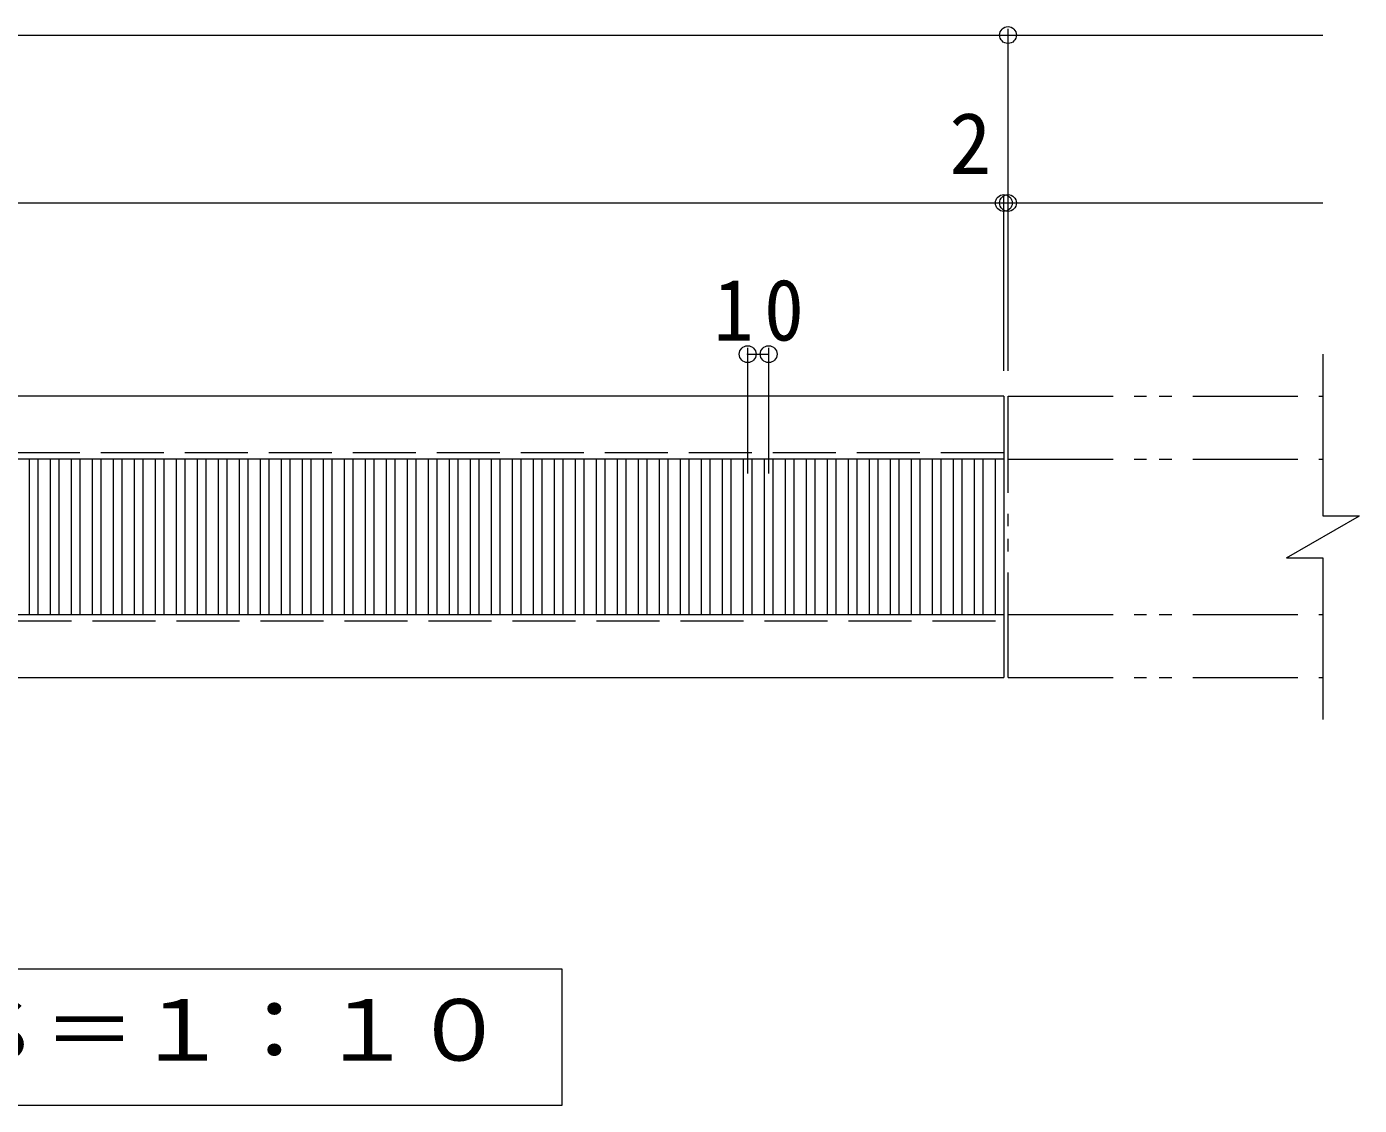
# Model space of a CAD drawing. Units: millimetres, scale not verified. Extents: x -1607 to 1699, y -1375 to 1187.
# Drawn here: x -909 to -275, y 643 to 1157 of the extents above; entities that cross this region are included whole.
import ezdxf
from ezdxf.enums import TextEntityAlignment as Align

# ---------------------------------------------------------------- set-up
doc = ezdxf.new("R2010")
doc.units = ezdxf.units.MM
doc.header["$LTSCALE"] = 10
doc.header["$PDMODE"] = 32
doc.header["$PDSIZE"] = 8
doc.linetypes.add('DASHED3', pattern=[4, 3, -1])
doc.linetypes.add('DOUBLE_CHAIN1', pattern=[8.8, 5, -1, 0.6, -0.6, 0.6, -1])
for name, color, linetype, lineweight in [('C-1', 2, 'Continuous', 9), ('C-2', 3, 'Continuous', 9), ('C-4', 7, 'Continuous', 9), ('C-5', 7, 'Continuous', 9)]:
    doc.layers.add(name, color=color, linetype=linetype, lineweight=lineweight)
doc.styles.add('ＭＳ ゴシック', font='')
doc.styles.get('ＭＳ ゴシック').set_extended_font_data('MS Gothic')

msp = doc.modelspace()

# ---------------------------------------------------------------- linework, layer by layer
at = {"layer": 'C-1'}
for p, q in [((-444.02, 980.69), (-1438.02, 980.69)), ((-309.34, 903.69), (-274.7, 923.69)), ((-309.34, 903.69), (-292.02, 903.69)), ((-292.02, 903.69), (-292.02, 826.69)), ((-1438.02, 876.69), (-444.02, 876.69)), ((-444.02, 876.69), (-444.02, 846.69)), ((-1438.02, 846.69), (-444.02, 846.69))]:
    msp.add_line(p, q, dxfattribs=at)
at = {"layer": 'C-1', "linetype": 'DOUBLE_CHAIN1'}
for p, q in [((-442.02, 980.69), (-292.02, 980.69)), ((-442.02, 846.69), (-442.02, 980.69)), ((-442.02, 950.69), (-292.02, 950.69)), ((-442.02, 876.69), (-292.02, 876.69)), ((-442.02, 846.69), (-292.02, 846.69))]:
    msp.add_line(p, q, dxfattribs=at)
at = {"layer": 'C-1', "linetype": 'DASHED3'}
for p, q in [((-444.02, 953.69), (-1438.02, 953.69)), ((-1438.02, 873.69), (-444.02, 873.69))]:
    msp.add_line(p, q, dxfattribs=at)
at = {"layer": 'C-1'}
for points in [[(-292.02, 1000.69), (-292.02, 923.69), (-274.7, 923.69)], [(-444.02, 980.69), (-444.02, 950.69), (-1438.02, 950.69)]]:
    msp.add_lwpolyline(points, dxfattribs=at)
at = {"layer": 'C-2'}
for p, q in [((-908.02, 876.69), (-908.02, 950.69)), ((-904.02, 950.69), (-904.02, 876.69)), ((-898.02, 876.69), (-898.02, 950.69)), ((-894.02, 950.69), (-894.02, 876.69)), ((-888.02, 876.69), (-888.02, 950.69)), ((-884.02, 950.69), (-884.02, 876.69)), ((-878.02, 876.69), (-878.02, 950.69)), ((-874.02, 950.69), (-874.02, 876.69)), ((-868.02, 876.69), (-868.02, 950.69)), ((-864.02, 950.69), (-864.02, 876.69)), ((-858.02, 876.69), (-858.02, 950.69)), ((-854.02, 950.69), (-854.02, 876.69)), ((-848.02, 876.69), (-848.02, 950.69)), ((-844.02, 950.69), (-844.02, 876.69)), ((-838.02, 876.69), (-838.02, 950.69)), ((-834.02, 950.69), (-834.02, 876.69)), ((-828.02, 876.69), (-828.02, 950.69)), ((-824.02, 950.69), (-824.02, 876.69)), ((-818.02, 876.69), (-818.02, 950.69)), ((-814.02, 950.69), (-814.02, 876.69)), ((-808.02, 876.69), (-808.02, 950.69)), ((-804.02, 950.69), (-804.02, 876.69)), ((-798.02, 876.69), (-798.02, 950.69)), ((-794.02, 950.69), (-794.02, 876.69)), ((-788.02, 876.69), (-788.02, 950.69)), ((-784.02, 950.69), (-784.02, 876.69)), ((-778.02, 876.69), (-778.02, 950.69)), ((-774.02, 950.69), (-774.02, 876.69)), ((-768.02, 876.69), (-768.02, 950.69)), ((-764.02, 950.69), (-764.02, 876.69)), ((-758.02, 876.69), (-758.02, 950.69)), ((-754.02, 950.69), (-754.02, 876.69)), ((-748.02, 876.69), (-748.02, 950.69)), ((-744.02, 950.69), (-744.02, 876.69)), ((-738.02, 876.69), (-738.02, 950.69)), ((-734.02, 950.69), (-734.02, 876.69)), ((-728.02, 876.69), (-728.02, 950.69)), ((-724.02, 950.69), (-724.02, 876.69)), ((-718.02, 876.69), (-718.02, 950.69)), ((-714.02, 950.69), (-714.02, 876.69)), ((-708.02, 876.69), (-708.02, 950.69)), ((-704.02, 950.69), (-704.02, 876.69)), ((-698.02, 876.69), (-698.02, 950.69)), ((-694.02, 950.69), (-694.02, 876.69)), ((-688.02, 876.69), (-688.02, 950.69)), ((-684.02, 950.69), (-684.02, 876.69)), ((-678.02, 876.69), (-678.02, 950.69)), ((-674.02, 950.69), (-674.02, 876.69)), ((-668.02, 876.69), (-668.02, 950.69)), ((-664.02, 950.69), (-664.02, 876.69)), ((-658.02, 876.69), (-658.02, 950.69)), ((-654.02, 950.69), (-654.02, 876.69)), ((-648.02, 876.69), (-648.02, 950.69)), ((-644.02, 950.69), (-644.02, 876.69)), ((-638.02, 876.69), (-638.02, 950.69)), ((-634.02, 950.69), (-634.02, 876.69)), ((-628.02, 876.69), (-628.02, 950.69)), ((-624.02, 950.69), (-624.02, 876.69)), ((-618.02, 876.69), (-618.02, 950.69)), ((-614.02, 950.69), (-614.02, 876.69)), ((-608.02, 876.69), (-608.02, 950.69)), ((-604.02, 950.69), (-604.02, 876.69)), ((-598.02, 876.69), (-598.02, 950.69)), ((-594.02, 950.69), (-594.02, 876.69)), ((-588.02, 876.69), (-588.02, 950.69)), ((-584.02, 950.69), (-584.02, 876.69)), ((-578.02, 876.69), (-578.02, 950.69)), ((-574.02, 950.69), (-574.02, 876.69)), ((-568.02, 876.69), (-568.02, 950.69)), ((-564.02, 950.69), (-564.02, 876.69)), ((-558.02, 876.69), (-558.02, 950.69)), ((-554.02, 950.69), (-554.02, 876.69)), ((-548.02, 876.69), (-548.02, 950.69)), ((-544.02, 950.69), (-544.02, 876.69)), ((-538.02, 876.69), (-538.02, 950.69)), ((-534.02, 950.69), (-534.02, 876.69)), ((-528.02, 876.69), (-528.02, 950.69)), ((-524.02, 950.69), (-524.02, 876.69)), ((-518.02, 876.69), (-518.02, 950.69)), ((-514.02, 950.69), (-514.02, 876.69)), ((-508.02, 876.69), (-508.02, 950.69)), ((-504.02, 950.69), (-504.02, 876.69)), ((-498.02, 876.69), (-498.02, 950.69)), ((-494.02, 950.69), (-494.02, 876.69)), ((-488.02, 876.69), (-488.02, 950.69)), ((-484.02, 950.69), (-484.02, 876.69)), ((-478.02, 876.69), (-478.02, 950.69)), ((-474.02, 950.69), (-474.02, 876.69)), ((-468.02, 876.69), (-468.02, 950.69)), ((-464.02, 950.69), (-464.02, 876.69)), ((-458.02, 876.69), (-458.02, 950.69)), ((-454.02, 950.69), (-454.02, 876.69)), ((-448.02, 876.69), (-448.02, 950.69)), ((-444.02, 950.69), (-444.02, 876.69))]:
    msp.add_line(p, q, dxfattribs=at)
at = {"layer": 'C-4'}
for p, q in [((-442.02, 992.69), (-442.02, 1155.69)), ((-1590.02, 1152.69), (-292.02, 1152.69)), ((-1590.02, 1072.69), (-292.02, 1072.69)), ((-444.02, 992.69), (-444.02, 1075.69)), ((-566.02, 1003.69), (-566.02, 943.81)), ((-556.02, 1003.69), (-556.02, 943.81)), ((-566.02, 1000.69), (-556.02, 1000.69))]:
    msp.add_line(p, q, dxfattribs=at)
for p in [(-442.02, 1152.69), (-444.02, 1072.69), (-442.02, 1072.69), (-566.02, 1000.69), (-556.02, 1000.69)]:
    msp.add_point(p, dxfattribs=at)
at = {"layer": 'C-5'}
msp.add_lwpolyline([(-1229.52, 642.85), (-1229.52, 707.85), (-654.52, 707.85), (-654.52, 642.85)], close=True, dxfattribs=at)

# ---------------------------------------------------------------- texts
at = {"layer": 'C-4', "color": 2, "style": 'ＭＳ ゴシック'}
msp.add_text('2', height=29.33, dxfattribs=at).set_placement((-469.98, 1077.69), align=Align.BOTTOM_LEFT)
at = {"layer": 'C-4', "color": 2, "insert": (-582.27, 1006.69), "char_height": 29.33, "attachment_point": 7, "style": 'ＭＳ ゴシック'}
msp.add_mtext('\\T1.27;\\W0.95;10', dxfattribs=at)
at = {"layer": 'C-5', "color": 2, "style": 'ＭＳ ゴシック', "width": 1.1}
msp.add_text('平面詳細図\u3000Ｓ＝１：１０', height=29.33, dxfattribs=at).set_placement((-1209.52, 655.35), align=Align.BOTTOM_LEFT)

doc.saveas('drawing.dxf')
